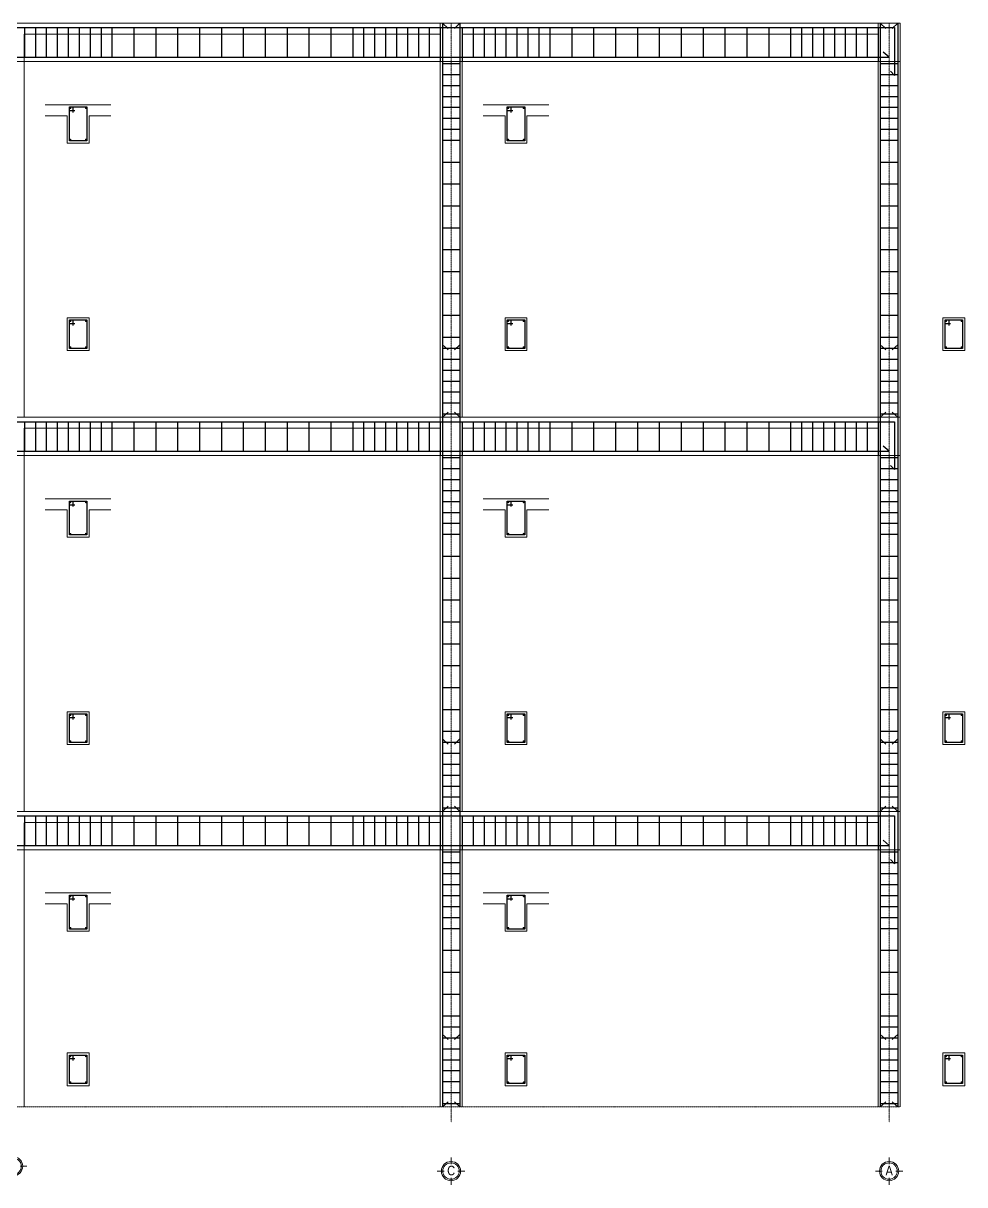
# Model space of a CAD drawing. Extents: x -79995 to 347433, y -157641 to 104789.
# Drawn here: x -64611 to -56010, y 36771 to 47381 of the extents above; entities that cross this region are included whole.
import ezdxf
from ezdxf.enums import TextEntityAlignment as Align

# ---------------------------------------------------------------- set-up
doc = ezdxf.new("R2010")
doc.units = 0
doc.linetypes.add('ACAD_ISO02W100', pattern=[15, 12, -3])
doc.linetypes.add('ACAD_ISO10W100', pattern=[18, 12, -3, 0, -3])
for name, color, linetype, lineweight in [('NÉT KHUẤT KC', 4, 'CONTINUOUS', 9), ('NÉT THẤY KC', 7, 'CONTINUOUS', 20), ('NÉT ĐẬM Cốt thép - các nét cần nhấn mạnh', 1, 'CONTINUOUS', 30), ('TEN TRUC', 3, 'CONTINUOUS', 18), ('TRUC', 24, 'CONTINUOUS', 0)]:
    doc.layers.add(name, color=color, linetype=linetype, lineweight=lineweight)
doc.layers.add('TAGS', color=60, linetype='CONTINUOUS')
doc.styles.add('VNI-HELVE-CONDENSEN', font='')
doc.styles.get('VNI-HELVE-CONDENSEN').set_extended_font_data('VNI-Helve-Condense')

# ---------------------------------------------------------------- blocks, each defined once
blk = doc.blocks.new('A$C206177D3')
at = {"layer": 'TEN TRUC', "ltscale": 1000}
for p, q in [((-37, 240), (-37, 490)), ((-287, -10), (-537, -10)), ((-37, -510), (-37, -260)), ((463, -10), (213, -10))]:
    blk.add_line(p, q, dxfattribs=at)
blk.add_circle((-37, -10), 350, dxfattribs=at)
at = {"layer": 'TEN TRUC', "color": 254, "ltscale": 1000}
blk.add_circle((-37, -10), 300, dxfattribs=at)
blk = doc.blocks.new('*U1454')
at = {"layer": 'NÉT ĐẬM Cốt thép - các nét cần nhấn mạnh'}
blk.add_line((-80, 0), (80, 0), dxfattribs=at)
blk = doc.blocks.new('*U1455')
at = {"layer": 'NÉT ĐẬM Cốt thép - các nét cần nhấn mạnh', "color": 0, "linetype": 'ByBlock', "lineweight": -2, "transparency": 16777216}
for p in [(0, 600), (0, 400), (0, 200), (0, 0)]:
    blk.add_blockref('*U1454', p, dxfattribs=at)
blk = doc.blocks.new('*U1458')
at = {"layer": 'NÉT ĐẬM Cốt thép - các nét cần nhấn mạnh'}
blk.add_line((-80, 0), (80, 0), dxfattribs=at)
blk = doc.blocks.new('*U1459')
at = {"layer": 'NÉT ĐẬM Cốt thép - các nét cần nhấn mạnh', "color": 0, "linetype": 'ByBlock', "lineweight": -2, "transparency": 16777216}
for p in [(0, 600), (0, 400), (0, 200), (0, 0)]:
    blk.add_blockref('*U1458', p, dxfattribs=at)
blk = doc.blocks.new('*U1460')
at = {"layer": 'NÉT ĐẬM Cốt thép - các nét cần nhấn mạnh'}
blk.add_line((-80, 0), (80, 0), dxfattribs=at)
blk = doc.blocks.new('*U1461')
at = {"layer": 'NÉT ĐẬM Cốt thép - các nét cần nhấn mạnh', "color": 0, "linetype": 'ByBlock', "lineweight": -2, "transparency": 16777216}
for p in [(0, 600), (0, 400), (0, 200), (0, 0)]:
    blk.add_blockref('*U1460', p, dxfattribs=at)
blk = doc.blocks.new('*U1462')
at = {"layer": 'NÉT ĐẬM Cốt thép - các nét cần nhấn mạnh'}
blk.add_line((-80, 0), (80, 0), dxfattribs=at)
blk = doc.blocks.new('*U1463')
at = {"layer": 'NÉT ĐẬM Cốt thép - các nét cần nhấn mạnh', "color": 0, "linetype": 'ByBlock', "lineweight": -2, "transparency": 16777216}
for p in [(0, 600), (0, 400), (0, 200), (0, 0)]:
    blk.add_blockref('*U1462', p, dxfattribs=at)
blk = doc.blocks.new('*U1456')
at = {"layer": 'NÉT ĐẬM Cốt thép - các nét cần nhấn mạnh'}
blk.add_line((-80, 0), (80, 0), dxfattribs=at)
blk = doc.blocks.new('*U1457')
at = {"layer": 'NÉT ĐẬM Cốt thép - các nét cần nhấn mạnh', "color": 0, "linetype": 'ByBlock', "lineweight": -2, "transparency": 16777216}
for p in [(0, 600), (0, 400), (0, 200), (0, 0)]:
    blk.add_blockref('*U1456', p, dxfattribs=at)
blk = doc.blocks.new('*U1464')
at = {"layer": 'NÉT ĐẬM Cốt thép - các nét cần nhấn mạnh'}
blk.add_line((-80, 0), (80, 0), dxfattribs=at)
blk = doc.blocks.new('*U1465')
at = {"layer": 'NÉT ĐẬM Cốt thép - các nét cần nhấn mạnh', "color": 0, "linetype": 'ByBlock', "lineweight": -2, "transparency": 16777216}
for p in [(0, 600), (0, 400), (0, 200), (0, 0)]:
    blk.add_blockref('*U1464', p, dxfattribs=at)
blk = doc.blocks.new('*U1466')
at = {"layer": 'NÉT ĐẬM Cốt thép - các nét cần nhấn mạnh'}
blk.add_line((-80, 0), (80, 0), dxfattribs=at)
blk = doc.blocks.new('*U1467')
at = {"layer": 'NÉT ĐẬM Cốt thép - các nét cần nhấn mạnh', "color": 0, "linetype": 'ByBlock', "lineweight": -2, "transparency": 16777216}
for p in [(0, 600), (0, 400), (0, 200), (0, 0)]:
    blk.add_blockref('*U1466', p, dxfattribs=at)
blk = doc.blocks.new('*U1472')
at = {"layer": 'NÉT ĐẬM Cốt thép - các nét cần nhấn mạnh'}
blk.add_line((-80, 0), (80, 0), dxfattribs=at)
blk = doc.blocks.new('*U1473')
at = {"layer": 'NÉT ĐẬM Cốt thép - các nét cần nhấn mạnh', "color": 0, "linetype": 'ByBlock', "lineweight": -2, "transparency": 16777216}
for p in [(0, 600), (0, 400), (0, 200), (0, 0)]:
    blk.add_blockref('*U1472', p, dxfattribs=at)
blk = doc.blocks.new('*U1474')
at = {"layer": 'NÉT ĐẬM Cốt thép - các nét cần nhấn mạnh'}
blk.add_line((-80, 0), (80, 0), dxfattribs=at)
blk = doc.blocks.new('*U1475')
at = {"layer": 'NÉT ĐẬM Cốt thép - các nét cần nhấn mạnh', "color": 0, "linetype": 'ByBlock', "lineweight": -2, "transparency": 16777216}
for p in [(0, 600), (0, 400), (0, 200), (0, 0)]:
    blk.add_blockref('*U1474', p, dxfattribs=at)
blk = doc.blocks.new('*U1476')
at = {"layer": 'NÉT ĐẬM Cốt thép - các nét cần nhấn mạnh'}
blk.add_line((-80, 0), (80, 0), dxfattribs=at)
blk = doc.blocks.new('*U1477')
at = {"layer": 'NÉT ĐẬM Cốt thép - các nét cần nhấn mạnh', "color": 0, "linetype": 'ByBlock', "lineweight": -2, "transparency": 16777216}
for p in [(0, 600), (0, 400), (0, 200), (0, 0)]:
    blk.add_blockref('*U1476', p, dxfattribs=at)
blk = doc.blocks.new('*U1468')
at = {"layer": 'NÉT ĐẬM Cốt thép - các nét cần nhấn mạnh'}
blk.add_line((-80, 0), (80, 0), dxfattribs=at)
blk = doc.blocks.new('*U1469')
at = {"layer": 'NÉT ĐẬM Cốt thép - các nét cần nhấn mạnh', "color": 0, "linetype": 'ByBlock', "lineweight": -2, "transparency": 16777216}
for p in [(0, 600), (0, 400), (0, 200), (0, 0)]:
    blk.add_blockref('*U1468', p, dxfattribs=at)
blk = doc.blocks.new('*U1470')
at = {"layer": 'NÉT ĐẬM Cốt thép - các nét cần nhấn mạnh'}
blk.add_line((-80, 0), (80, 0), dxfattribs=at)
blk = doc.blocks.new('*U1471')
at = {"layer": 'NÉT ĐẬM Cốt thép - các nét cần nhấn mạnh', "color": 0, "linetype": 'ByBlock', "lineweight": -2, "transparency": 16777216}
for p in [(0, 600), (0, 400), (0, 200), (0, 0)]:
    blk.add_blockref('*U1470', p, dxfattribs=at)
blk = doc.blocks.new('*U1478')
at = {"layer": 'NÉT ĐẬM Cốt thép - các nét cần nhấn mạnh'}
blk.add_line((-80, 0), (80, 0), dxfattribs=at)
blk = doc.blocks.new('*U1479')
at = {"layer": 'NÉT ĐẬM Cốt thép - các nét cần nhấn mạnh', "color": 0, "linetype": 'ByBlock', "lineweight": -2, "transparency": 16777216}
for p in [(0, 600), (0, 400), (0, 200), (0, 0)]:
    blk.add_blockref('*U1478', p, dxfattribs=at)

msp = doc.modelspace()

# ---------------------------------------------------------------- linework, layer by layer
at = {"layer": 'NÉT KHUẤT KC', "linetype": 'ACAD_ISO02W100', "ltscale": 0.5}
for points in [[(-56600.995, 47381.28), (-70800.995, 47381.28), (-70800.995, 47031.28), (-70600.995, 47031.28), (-70600.995, 47281.28), (-66800.995, 47281.28), (-66800.995, 47031.28), (-66600.995, 47031.28), (-66600.995, 47281.28), (-64800.995, 47281.28), (-64800.995, 47031.28), (-64600.995, 47031.28), (-64600.995, 47281.28), (-60800.995, 47281.28), (-60800.995, 47031.28), (-60600.995, 47031.28), (-60600.995, 47281.28), (-56800.995, 47281.28), (-56800.995, 47031.28), (-56600.995, 47031.28), (-56600.995, 47381.28)], [(-56600.995, 43781.28), (-70800.995, 43781.28), (-70800.995, 43431.28), (-70600.995, 43431.28), (-70600.995, 43681.28), (-66800.995, 43681.28), (-66800.995, 43431.28), (-66600.995, 43431.28), (-66600.995, 43681.28), (-64800.995, 43681.28), (-64800.995, 43431.28), (-64600.995, 43431.28), (-64600.995, 43681.28), (-60800.995, 43681.28), (-60800.995, 43431.28), (-60600.995, 43431.28), (-60600.995, 43681.28), (-56800.995, 43681.28), (-56800.995, 43431.28), (-56600.995, 43431.28), (-56600.995, 43781.28)], [(-56600.995, 40181.28), (-70800.995, 40181.28), (-70800.995, 39831.28), (-70600.995, 39831.28), (-70600.995, 40081.28), (-66800.995, 40081.28), (-66800.995, 39831.28), (-66600.995, 39831.28), (-66600.995, 40081.28), (-64800.995, 40081.28), (-64800.995, 39831.28), (-64600.995, 39831.28), (-64600.995, 40081.28), (-60800.995, 40081.28), (-60800.995, 39831.28), (-60600.995, 39831.28), (-60600.995, 40081.28), (-56800.995, 40081.28), (-56800.995, 39831.28), (-56600.995, 39831.28), (-56600.995, 40181.28)]]:
    msp.add_lwpolyline(points, dxfattribs=at)
at = {"layer": 'NÉT THẤY KC'}
for p, q in [((-64600.995, 47381.28), (-60800.995, 47381.28)), ((-60800.995, 47381.28), (-60800.995, 37481.28)), ((-60600.995, 47381.28), (-56800.995, 47381.28)), ((-56800.995, 47381.28), (-56800.995, 37481.28)), ((-56600.995, 47381.28), (-56600.995, 37481.28)), ((-64600.995, 47031.28), (-64600.995, 43781.28)), ((-64600.995, 47031.28), (-64600.995, 43781.28)), ((-64600.995, 47031.28), (-60800.995, 47031.28)), ((-60800.995, 47031.28), (-60800.995, 43781.28)), ((-60600.995, 47031.28), (-60600.995, 43781.28)), ((-60600.995, 47031.28), (-60600.995, 43781.28)), ((-60600.995, 47031.28), (-56800.995, 47031.28)), ((-56800.995, 47031.28), (-56800.995, 43781.28)), ((-56600.995, 47031.28), (-56600.995, 43781.28)), ((-64409.525, 46636.327), (-63809.525, 46636.327)), ((-60409.525, 46636.327), (-59809.525, 46636.327)), ((-64409.525, 46536.327), (-64209.525, 46536.327)), ((-64209.525, 46286.327), (-64209.525, 46536.327)), ((-64009.525, 46536.327), (-63809.525, 46536.327)), ((-64009.525, 46536.327), (-64009.525, 46286.327)), ((-60409.525, 46536.327), (-60209.525, 46536.327)), ((-60209.525, 46286.327), (-60209.525, 46536.327)), ((-60009.525, 46536.327), (-59809.525, 46536.327)), ((-60009.525, 46536.327), (-60009.525, 46286.327)), ((-64209.525, 46286.327), (-64009.525, 46286.327)), ((-60209.525, 46286.327), (-60009.525, 46286.327)), ((-64009.525, 44691.218), (-64209.525, 44691.218)), ((-60009.525, 44691.218), (-60209.525, 44691.218)), ((-56009.525, 44691.218), (-56209.525, 44691.218)), ((-64600.995, 43781.28), (-60800.995, 43781.28)), ((-60600.995, 43781.28), (-56800.995, 43781.28)), ((-64600.995, 43431.28), (-64600.995, 40181.28)), ((-64600.995, 43431.28), (-64600.995, 40181.28)), ((-64600.995, 43431.28), (-60800.995, 43431.28)), ((-60800.995, 43431.28), (-60800.995, 40181.28)), ((-60600.995, 43431.28), (-60600.995, 40181.28)), ((-60600.995, 43431.28), (-60600.995, 40181.28)), ((-60600.995, 43431.28), (-56800.995, 43431.28)), ((-56800.995, 43431.28), (-56800.995, 40181.28)), ((-56600.995, 43431.28), (-56600.995, 40181.28)), ((-64409.525, 43036.327), (-63809.525, 43036.327)), ((-60409.525, 43036.327), (-59809.525, 43036.327)), ((-64409.525, 42936.327), (-64209.525, 42936.327)), ((-64209.525, 42686.327), (-64209.525, 42936.327)), ((-64009.525, 42936.327), (-63809.525, 42936.327)), ((-64009.525, 42936.327), (-64009.525, 42686.327)), ((-60409.525, 42936.327), (-60209.525, 42936.327)), ((-60209.525, 42686.327), (-60209.525, 42936.327)), ((-60009.525, 42936.327), (-59809.525, 42936.327)), ((-60009.525, 42936.327), (-60009.525, 42686.327)), ((-64209.525, 42686.327), (-64009.525, 42686.327)), ((-60209.525, 42686.327), (-60009.525, 42686.327)), ((-64009.525, 41091.218), (-64209.525, 41091.218)), ((-60009.525, 41091.218), (-60209.525, 41091.218)), ((-56009.525, 41091.218), (-56209.525, 41091.218)), ((-64600.995, 40181.28), (-60800.995, 40181.28)), ((-60600.995, 40181.28), (-56800.995, 40181.28)), ((-64600.995, 39831.28), (-60800.995, 39831.28)), ((-64600.995, 39831.28), (-64600.995, 37481.28)), ((-64600.995, 39831.28), (-64600.995, 37481.28)), ((-60800.995, 39831.28), (-60800.995, 37481.28)), ((-60600.995, 39831.28), (-56800.995, 39831.28)), ((-60600.995, 39831.28), (-60600.995, 37481.28)), ((-60600.995, 39831.28), (-60600.995, 37481.28)), ((-56800.995, 39831.28), (-56800.995, 37481.28)), ((-56600.995, 39831.28), (-56600.995, 37481.28)), ((-64409.525, 39436.327), (-63809.525, 39436.327)), ((-60409.525, 39436.327), (-59809.525, 39436.327)), ((-64409.525, 39336.327), (-64209.525, 39336.327)), ((-64209.525, 39086.327), (-64209.525, 39336.327)), ((-64009.525, 39336.327), (-63809.525, 39336.327)), ((-64009.525, 39336.327), (-64009.525, 39086.327)), ((-60409.525, 39336.327), (-60209.525, 39336.327)), ((-60209.525, 39086.327), (-60209.525, 39336.327)), ((-60009.525, 39336.327), (-59809.525, 39336.327)), ((-60009.525, 39336.327), (-60009.525, 39086.327)), ((-64209.525, 39086.327), (-64009.525, 39086.327)), ((-60209.525, 39086.327), (-60009.525, 39086.327)), ((-64009.525, 37975.729), (-64209.525, 37975.729)), ((-60009.525, 37975.729), (-60209.525, 37975.729)), ((-56009.525, 37975.729), (-56209.525, 37975.729))]:
    msp.add_line(p, q, dxfattribs=at)
for points in [[(-64209.525, 44691.218), (-64009.525, 44691.218), (-64009.525, 44391.218), (-64209.525, 44391.218)], [(-60209.525, 44691.218), (-60009.525, 44691.218), (-60009.525, 44391.218), (-60209.525, 44391.218)], [(-56209.525, 44691.218), (-56009.525, 44691.218), (-56009.525, 44391.218), (-56209.525, 44391.218)], [(-64209.525, 41091.218), (-64009.525, 41091.218), (-64009.525, 40791.218), (-64209.525, 40791.218)], [(-60209.525, 41091.218), (-60009.525, 41091.218), (-60009.525, 40791.218), (-60209.525, 40791.218)], [(-56209.525, 41091.218), (-56009.525, 41091.218), (-56009.525, 40791.218), (-56209.525, 40791.218)], [(-64209.525, 37975.729), (-64009.525, 37975.729), (-64009.525, 37675.729), (-64209.525, 37675.729)], [(-60209.525, 37975.729), (-60009.525, 37975.729), (-60009.525, 37675.729), (-60209.525, 37675.729)], [(-56209.525, 37975.729), (-56009.525, 37975.729), (-56009.525, 37675.729), (-56209.525, 37675.729)]]:
    msp.add_lwpolyline(points, close=True, dxfattribs=at)
at = {"layer": 'NÉT ĐẬM Cốt thép - các nét cần nhấn mạnh'}
for p, q in [((-64600.652, 47341.106), (-64600.652, 47071.28)), ((-64500.308, 47341.106), (-64500.308, 47071.28)), ((-64400.652, 47341.106), (-64400.652, 47071.28)), ((-64300.308, 47341.106), (-64300.308, 47071.28)), ((-64200.652, 47341.106), (-64200.652, 47071.28)), ((-64100.308, 47341.106), (-64100.308, 47071.28)), ((-64000.652, 47341.106), (-64000.652, 47071.28)), ((-63900.308, 47341.106), (-63900.308, 47071.28)), ((-63800.652, 47341.106), (-63800.652, 47071.28)), ((-63600.652, 47341.106), (-63600.652, 47071.28)), ((-63400.652, 47341.106), (-63400.652, 47071.28)), ((-63200.652, 47341.106), (-63200.652, 47071.28)), ((-63000.652, 47341.106), (-63000.652, 47071.28)), ((-62800.652, 47341.106), (-62800.652, 47071.28)), ((-62600.652, 47341.106), (-62600.652, 47071.28)), ((-62400.652, 47341.106), (-62400.652, 47071.28)), ((-62200.652, 47341.106), (-62200.652, 47071.28)), ((-62000.652, 47341.106), (-62000.652, 47071.28)), ((-61800.652, 47341.106), (-61800.652, 47071.28)), ((-61600.652, 47341.106), (-61600.652, 47071.28)), ((-61501.338, 47341.106), (-61501.338, 47071.28)), ((-61400.652, 47341.106), (-61400.652, 47071.28)), ((-61301.338, 47341.106), (-61301.338, 47071.28)), ((-61200.652, 47341.106), (-61200.652, 47071.28)), ((-61101.338, 47341.106), (-61101.338, 47071.28)), ((-61000.652, 47341.106), (-61000.652, 47071.28)), ((-60901.338, 47341.106), (-60901.338, 47071.28)), ((-60800.652, 47341.106), (-60800.652, 47031.351)), ((-60780.995, 47381.28), (-60780.995, 37481.28)), ((-60780.995, 47381.28), (-60730.179, 47333.137)), ((-60620.995, 47381.28), (-60671.811, 47333.137)), ((-60620.995, 47381.28), (-60620.995, 37481.28)), ((-60600.652, 47341.106), (-60600.652, 47031.351)), ((-60500.308, 47341.106), (-60500.308, 47071.28)), ((-60400.652, 47341.106), (-60400.652, 47071.28)), ((-60300.308, 47341.106), (-60300.308, 47071.28)), ((-60200.652, 47341.106), (-60200.652, 47071.28)), ((-60100.308, 47341.106), (-60100.308, 47071.28)), ((-60000.652, 47341.106), (-60000.652, 47071.28)), ((-59900.308, 47341.106), (-59900.308, 47071.28)), ((-59800.652, 47341.106), (-59800.652, 47071.28)), ((-59600.652, 47341.106), (-59600.652, 47071.28)), ((-59400.652, 47341.106), (-59400.652, 47071.28)), ((-59200.652, 47341.106), (-59200.652, 47071.28)), ((-59000.652, 47341.106), (-59000.652, 47071.28)), ((-58800.652, 47341.106), (-58800.652, 47071.28)), ((-58600.652, 47341.106), (-58600.652, 47071.28)), ((-58400.652, 47341.106), (-58400.652, 47071.28)), ((-58200.652, 47341.106), (-58200.652, 47071.28)), ((-58000.652, 47341.106), (-58000.652, 47071.28)), ((-57800.652, 47341.106), (-57800.652, 47071.28)), ((-57600.652, 47341.106), (-57600.652, 47071.28)), ((-57500.995, 47341.106), (-57500.995, 47071.28)), ((-57400.652, 47341.106), (-57400.652, 47071.28)), ((-57300.995, 47341.106), (-57300.995, 47071.28)), ((-57200.652, 47341.106), (-57200.652, 47071.28)), ((-57100.995, 47341.106), (-57100.995, 47071.28)), ((-57000.652, 47341.106), (-57000.652, 47071.28)), ((-56900.995, 47341.106), (-56900.995, 47071.28)), ((-56800.652, 47341.106), (-56800.652, 47031.351)), ((-56780.995, 47381.28), (-56780.995, 37481.28)), ((-56780.995, 47381.28), (-56730.179, 47333.137)), ((-56620.995, 47381.28), (-56671.811, 47333.137)), ((-56620.995, 47381.28), (-56620.995, 37481.28)), ((-56700.995, 47071.28), (-56753.57, 47117.495)), ((-70700.995, 47071.28), (-56700.995, 47071.28)), ((-60780.995, 47012.999), (-60620.995, 47012.999)), ((-60780.995, 46912.999), (-60620.995, 46912.999)), ((-56780.995, 46912.999), (-56620.995, 46912.999)), ((-56650.995, 46903.077), (-56686.762, 46942.262)), ((-60780.995, 46712.999), (-60620.995, 46712.999)), ((-56780.995, 46712.999), (-56620.995, 46712.999)), ((-64189.525, 46583.165), (-64139.178, 46583.165)), ((-64156.363, 46616.327), (-64156.363, 46565.98)), ((-60189.525, 46583.165), (-60139.178, 46583.165)), ((-60156.363, 46616.327), (-60156.363, 46565.98)), ((-60780.995, 46512.999), (-60620.995, 46512.999)), ((-56780.995, 46512.999), (-56620.995, 46512.999)), ((-60780.995, 46312.999), (-60620.995, 46312.999)), ((-56780.995, 46312.999), (-56620.995, 46312.999)), ((-60780.995, 46112.999), (-60620.995, 46112.999)), ((-56780.995, 46112.999), (-56620.995, 46112.999)), ((-60780.995, 45912.999), (-60620.995, 45912.999)), ((-56780.995, 45912.999), (-56620.995, 45912.999)), ((-60780.995, 45712.999), (-60620.995, 45712.999)), ((-56780.995, 45712.999), (-56620.995, 45712.999)), ((-60780.995, 45512.999), (-60620.995, 45512.999)), ((-56780.995, 45512.999), (-56620.995, 45512.999)), ((-60780.995, 45312.999), (-60620.995, 45312.999)), ((-56780.995, 45312.999), (-56620.995, 45312.999)), ((-60780.995, 45112.999), (-60620.995, 45112.999)), ((-56780.995, 45112.999), (-56620.995, 45112.999)), ((-60780.995, 44912.999), (-60620.995, 44912.999)), ((-56780.995, 44912.999), (-56620.995, 44912.999)), ((-60780.995, 44712.999), (-60620.995, 44712.999)), ((-56780.995, 44712.999), (-56620.995, 44712.999)), ((-64189.525, 44638.056), (-64139.178, 44638.056)), ((-64156.363, 44671.218), (-64156.363, 44620.871)), ((-60189.525, 44638.056), (-60139.178, 44638.056)), ((-60156.363, 44671.218), (-60156.363, 44620.871)), ((-56189.525, 44638.056), (-56139.178, 44638.056)), ((-56156.363, 44671.218), (-56156.363, 44620.871)), ((-60780.995, 44512.999), (-60620.995, 44512.999)), ((-56780.995, 44512.999), (-56620.995, 44512.999)), ((-60780.995, 44444.717), (-60730.179, 44396.574)), ((-60780.995, 44444.717), (-60730.179, 44396.574)), ((-60620.995, 44444.717), (-60671.811, 44396.574)), ((-60620.995, 44444.717), (-60671.811, 44396.574)), ((-56780.995, 44444.717), (-56730.179, 44396.574)), ((-56780.995, 44444.717), (-56730.179, 44396.574)), ((-56620.995, 44444.717), (-56671.811, 44396.574)), ((-56620.995, 44444.717), (-56671.811, 44396.574)), ((-60780.995, 44312.999), (-60620.995, 44312.999)), ((-56780.995, 44312.999), (-56620.995, 44312.999)), ((-60780.995, 44112.999), (-60620.995, 44112.999)), ((-56780.995, 44112.999), (-56620.995, 44112.999)), ((-60780.995, 43912.999), (-60620.995, 43912.999)), ((-60780.995, 43781.28), (-60730.179, 43829.423)), ((-60620.995, 43781.28), (-60671.811, 43829.423)), ((-56780.995, 43912.999), (-56620.995, 43912.999)), ((-56780.995, 43781.28), (-56730.179, 43829.423)), ((-56620.995, 43781.28), (-56671.811, 43829.423)), ((-64600.652, 43741.106), (-64600.652, 43471.28)), ((-64500.308, 43741.106), (-64500.308, 43471.28)), ((-64400.652, 43741.106), (-64400.652, 43471.28)), ((-64300.308, 43741.106), (-64300.308, 43471.28)), ((-64200.652, 43741.106), (-64200.652, 43471.28)), ((-64100.308, 43741.106), (-64100.308, 43471.28)), ((-64000.652, 43741.106), (-64000.652, 43471.28)), ((-63900.308, 43741.106), (-63900.308, 43471.28)), ((-63800.652, 43741.106), (-63800.652, 43471.28)), ((-63600.652, 43741.106), (-63600.652, 43471.28)), ((-63400.652, 43741.106), (-63400.652, 43471.28)), ((-63200.652, 43741.106), (-63200.652, 43471.28)), ((-63000.652, 43741.106), (-63000.652, 43471.28)), ((-62800.652, 43741.106), (-62800.652, 43471.28)), ((-62600.652, 43741.106), (-62600.652, 43471.28)), ((-62400.652, 43741.106), (-62400.652, 43471.28)), ((-62200.652, 43741.106), (-62200.652, 43471.28)), ((-62000.652, 43741.106), (-62000.652, 43471.28)), ((-61800.652, 43741.106), (-61800.652, 43471.28)), ((-61600.652, 43741.106), (-61600.652, 43471.28)), ((-61501.338, 43741.106), (-61501.338, 43471.28)), ((-61400.652, 43741.106), (-61400.652, 43471.28)), ((-61301.338, 43741.106), (-61301.338, 43471.28)), ((-61200.652, 43741.106), (-61200.652, 43471.28)), ((-61101.338, 43741.106), (-61101.338, 43471.28)), ((-61000.652, 43741.106), (-61000.652, 43471.28)), ((-60901.338, 43741.106), (-60901.338, 43471.28)), ((-60800.652, 43741.106), (-60800.652, 43431.351)), ((-60600.652, 43741.106), (-60600.652, 43431.351)), ((-60500.308, 43741.106), (-60500.308, 43471.28)), ((-60400.652, 43741.106), (-60400.652, 43471.28)), ((-60300.308, 43741.106), (-60300.308, 43471.28)), ((-60200.652, 43741.106), (-60200.652, 43471.28)), ((-60100.308, 43741.106), (-60100.308, 43471.28)), ((-60000.652, 43741.106), (-60000.652, 43471.28)), ((-59900.308, 43741.106), (-59900.308, 43471.28)), ((-59800.652, 43741.106), (-59800.652, 43471.28)), ((-59600.652, 43741.106), (-59600.652, 43471.28)), ((-59400.652, 43741.106), (-59400.652, 43471.28)), ((-59200.652, 43741.106), (-59200.652, 43471.28)), ((-59000.652, 43741.106), (-59000.652, 43471.28)), ((-58800.652, 43741.106), (-58800.652, 43471.28)), ((-58600.652, 43741.106), (-58600.652, 43471.28)), ((-58400.652, 43741.106), (-58400.652, 43471.28)), ((-58200.652, 43741.106), (-58200.652, 43471.28)), ((-58000.652, 43741.106), (-58000.652, 43471.28)), ((-57800.652, 43741.106), (-57800.652, 43471.28)), ((-57600.652, 43741.106), (-57600.652, 43471.28)), ((-57500.995, 43741.106), (-57500.995, 43471.28)), ((-57400.652, 43741.106), (-57400.652, 43471.28)), ((-57300.995, 43741.106), (-57300.995, 43471.28)), ((-57200.652, 43741.106), (-57200.652, 43471.28)), ((-57100.995, 43741.106), (-57100.995, 43471.28)), ((-57000.652, 43741.106), (-57000.652, 43471.28)), ((-56900.995, 43741.106), (-56900.995, 43471.28)), ((-56800.652, 43741.106), (-56800.652, 43431.351)), ((-56700.995, 43471.28), (-56753.57, 43517.495)), ((-70700.995, 43471.28), (-56700.995, 43471.28)), ((-60780.995, 43412.999), (-60620.995, 43412.999)), ((-60780.995, 43312.999), (-60620.995, 43312.999)), ((-56780.995, 43312.999), (-56620.995, 43312.999)), ((-56650.995, 43303.077), (-56686.762, 43342.262)), ((-60780.995, 43112.999), (-60620.995, 43112.999)), ((-56780.995, 43112.999), (-56620.995, 43112.999)), ((-64189.525, 42983.165), (-64139.178, 42983.165)), ((-64156.363, 43016.327), (-64156.363, 42965.98)), ((-60189.525, 42983.165), (-60139.178, 42983.165)), ((-60156.363, 43016.327), (-60156.363, 42965.98)), ((-60780.995, 42912.999), (-60620.995, 42912.999)), ((-56780.995, 42912.999), (-56620.995, 42912.999)), ((-60780.995, 42712.999), (-60620.995, 42712.999)), ((-56780.995, 42712.999), (-56620.995, 42712.999)), ((-60780.995, 42512.999), (-60620.995, 42512.999)), ((-56780.995, 42512.999), (-56620.995, 42512.999)), ((-60780.995, 42312.999), (-60620.995, 42312.999)), ((-56780.995, 42312.999), (-56620.995, 42312.999)), ((-60780.995, 42112.999), (-60620.995, 42112.999)), ((-56780.995, 42112.999), (-56620.995, 42112.999)), ((-60780.995, 41912.999), (-60620.995, 41912.999)), ((-56780.995, 41912.999), (-56620.995, 41912.999)), ((-60780.995, 41712.999), (-60620.995, 41712.999)), ((-56780.995, 41712.999), (-56620.995, 41712.999)), ((-60780.995, 41512.999), (-60620.995, 41512.999)), ((-56780.995, 41512.999), (-56620.995, 41512.999)), ((-60780.995, 41312.999), (-60620.995, 41312.999)), ((-56780.995, 41312.999), (-56620.995, 41312.999)), ((-64156.363, 41071.218), (-64156.363, 41020.871)), ((-60780.995, 41112.999), (-60620.995, 41112.999)), ((-60156.363, 41071.218), (-60156.363, 41020.871)), ((-56780.995, 41112.999), (-56620.995, 41112.999)), ((-56156.363, 41071.218), (-56156.363, 41020.871)), ((-64189.525, 41038.056), (-64139.178, 41038.056)), ((-60189.525, 41038.056), (-60139.178, 41038.056)), ((-56189.525, 41038.056), (-56139.178, 41038.056)), ((-60780.995, 40912.999), (-60620.995, 40912.999)), ((-56780.995, 40912.999), (-56620.995, 40912.999)), ((-60780.995, 40844.717), (-60730.179, 40796.574)), ((-60620.995, 40844.717), (-60671.811, 40796.574)), ((-56780.995, 40844.717), (-56730.179, 40796.574)), ((-56620.995, 40844.717), (-56671.811, 40796.574)), ((-60780.995, 40712.999), (-60620.995, 40712.999)), ((-56780.995, 40712.999), (-56620.995, 40712.999)), ((-60780.995, 40512.999), (-60620.995, 40512.999)), ((-56780.995, 40512.999), (-56620.995, 40512.999)), ((-60780.995, 40312.999), (-60620.995, 40312.999)), ((-60780.995, 40181.28), (-60730.179, 40229.423)), ((-60620.995, 40181.28), (-60671.811, 40229.423)), ((-56780.995, 40312.999), (-56620.995, 40312.999)), ((-56780.995, 40181.28), (-56730.179, 40229.423)), ((-56620.995, 40181.28), (-56671.811, 40229.423)), ((-64600.652, 40141.106), (-64600.652, 39871.28)), ((-64500.308, 40141.106), (-64500.308, 39871.28)), ((-64400.652, 40141.106), (-64400.652, 39871.28)), ((-64300.308, 40141.106), (-64300.308, 39871.28)), ((-64200.652, 40141.106), (-64200.652, 39871.28)), ((-64100.308, 40141.106), (-64100.308, 39871.28)), ((-64000.652, 40141.106), (-64000.652, 39871.28)), ((-63900.308, 40141.106), (-63900.308, 39871.28)), ((-63800.652, 40141.106), (-63800.652, 39871.28)), ((-63600.652, 40141.106), (-63600.652, 39871.28)), ((-63400.652, 40141.106), (-63400.652, 39871.28)), ((-63200.652, 40141.106), (-63200.652, 39871.28)), ((-63000.652, 40141.106), (-63000.652, 39871.28)), ((-62800.652, 40141.106), (-62800.652, 39871.28)), ((-62600.652, 40141.106), (-62600.652, 39871.28)), ((-62400.652, 40141.106), (-62400.652, 39871.28)), ((-62200.652, 40141.106), (-62200.652, 39871.28)), ((-62000.652, 40141.106), (-62000.652, 39871.28)), ((-61800.652, 40141.106), (-61800.652, 39871.28)), ((-61600.652, 40141.106), (-61600.652, 39871.28)), ((-61501.338, 40141.106), (-61501.338, 39871.28)), ((-61400.652, 40141.106), (-61400.652, 39871.28)), ((-61301.338, 40141.106), (-61301.338, 39871.28)), ((-61200.652, 40141.106), (-61200.652, 39871.28)), ((-61101.338, 40141.106), (-61101.338, 39871.28)), ((-61000.652, 40141.106), (-61000.652, 39871.28)), ((-60901.338, 40141.106), (-60901.338, 39871.28)), ((-60800.652, 40141.106), (-60800.652, 39831.351)), ((-60600.652, 40141.106), (-60600.652, 39831.351)), ((-60500.308, 40141.106), (-60500.308, 39871.28)), ((-60400.652, 40141.106), (-60400.652, 39871.28)), ((-60300.308, 40141.106), (-60300.308, 39871.28)), ((-60200.652, 40141.106), (-60200.652, 39871.28)), ((-60100.308, 40141.106), (-60100.308, 39871.28)), ((-60000.652, 40141.106), (-60000.652, 39871.28)), ((-59900.308, 40141.106), (-59900.308, 39871.28)), ((-59800.652, 40141.106), (-59800.652, 39871.28)), ((-59600.652, 40141.106), (-59600.652, 39871.28)), ((-59400.652, 40141.106), (-59400.652, 39871.28)), ((-59200.652, 40141.106), (-59200.652, 39871.28)), ((-59000.652, 40141.106), (-59000.652, 39871.28)), ((-58800.652, 40141.106), (-58800.652, 39871.28)), ((-58600.652, 40141.106), (-58600.652, 39871.28)), ((-58400.652, 40141.106), (-58400.652, 39871.28)), ((-58200.652, 40141.106), (-58200.652, 39871.28)), ((-58000.652, 40141.106), (-58000.652, 39871.28)), ((-57800.652, 40141.106), (-57800.652, 39871.28)), ((-57600.652, 40141.106), (-57600.652, 39871.28)), ((-57500.995, 40141.106), (-57500.995, 39871.28)), ((-57400.652, 40141.106), (-57400.652, 39871.28)), ((-57300.995, 40141.106), (-57300.995, 39871.28)), ((-57200.652, 40141.106), (-57200.652, 39871.28)), ((-57100.995, 40141.106), (-57100.995, 39871.28)), ((-57000.652, 40141.106), (-57000.652, 39871.28)), ((-56900.995, 40141.106), (-56900.995, 39871.28)), ((-56800.652, 40141.106), (-56800.652, 39831.351)), ((-56700.995, 39871.28), (-56753.57, 39917.495)), ((-70700.995, 39871.28), (-56700.995, 39871.28)), ((-60780.995, 39812.999), (-60620.995, 39812.999)), ((-60780.995, 39712.999), (-60620.995, 39712.999)), ((-56780.995, 39712.999), (-56620.995, 39712.999)), ((-56650.995, 39703.077), (-56686.762, 39742.262)), ((-60780.995, 39612.999), (-60620.995, 39612.999)), ((-60780.995, 39512.999), (-60620.995, 39512.999)), ((-56780.995, 39512.999), (-56620.995, 39512.999)), ((-64189.525, 39383.165), (-64139.178, 39383.165)), ((-64156.363, 39416.327), (-64156.363, 39365.98)), ((-60780.995, 39412.999), (-60620.995, 39412.999)), ((-60189.525, 39383.165), (-60139.178, 39383.165)), ((-60156.363, 39416.327), (-60156.363, 39365.98)), ((-60780.995, 39312.999), (-60620.995, 39312.999)), ((-56780.995, 39312.999), (-56620.995, 39312.999)), ((-60780.995, 39212.999), (-60620.995, 39212.999)), ((-60780.995, 39112.999), (-60620.995, 39112.999)), ((-56780.995, 39112.999), (-56620.995, 39112.999)), ((-60780.995, 38912.999), (-60620.995, 38912.999)), ((-56780.995, 38912.999), (-56620.995, 38912.999)), ((-60780.995, 38712.999), (-60620.995, 38712.999)), ((-56780.995, 38712.999), (-56620.995, 38712.999)), ((-60780.995, 38512.999), (-60620.995, 38512.999)), ((-56780.995, 38512.999), (-56620.995, 38512.999)), ((-60780.995, 38312.999), (-60620.995, 38312.999)), ((-56780.995, 38312.999), (-56620.995, 38312.999)), ((-60780.995, 38144.717), (-60730.179, 38096.574)), ((-60780.995, 38112.999), (-60620.995, 38112.999)), ((-60620.995, 38144.717), (-60671.811, 38096.574)), ((-56780.995, 38144.717), (-56730.179, 38096.574)), ((-56780.995, 38112.999), (-56620.995, 38112.999)), ((-56620.995, 38144.717), (-56671.811, 38096.574)), ((-64189.525, 37922.567), (-64139.178, 37922.567)), ((-64156.363, 37955.729), (-64156.363, 37905.382)), ((-60780.995, 37912.999), (-60620.995, 37912.999)), ((-60189.525, 37922.567), (-60139.178, 37922.567)), ((-60156.363, 37955.729), (-60156.363, 37905.382)), ((-56780.995, 37912.999), (-56620.995, 37912.999)), ((-56189.525, 37922.567), (-56139.178, 37922.567)), ((-56156.363, 37955.729), (-56156.363, 37905.382)), ((-60780.995, 37712.999), (-60620.995, 37712.999)), ((-56780.995, 37712.999), (-56620.995, 37712.999)), ((-60780.995, 37481.28), (-60730.179, 37529.423)), ((-60780.995, 37512.999), (-60620.995, 37512.999)), ((-60620.995, 37481.28), (-60671.811, 37529.423)), ((-56780.995, 37481.28), (-56730.179, 37529.423)), ((-56780.995, 37512.999), (-56620.995, 37512.999)), ((-56620.995, 37481.28), (-56671.811, 37529.423))]:
    msp.add_line(p, q, dxfattribs=at)
for points in [[(-70751, 46902.83), (-70751, 47341.033), (-56650.995, 47341.28), (-56650.995, 46903.077)], [(-70751, 43302.83), (-70751, 43741.033), (-56650.995, 43741.28), (-56650.995, 43303.077)], [(-70751, 39702.83), (-70751, 40141.033), (-56650.995, 40141.28), (-56650.995, 39703.077)]]:
    msp.add_lwpolyline(points, dxfattribs=at)
at = {"layer": 'NÉT ĐẬM Cốt thép - các nét cần nhấn mạnh', "const_width": 10}
for points in [[(-64185.86, 46606.561, 1), (-64175.86, 46606.561, 1)], [(-64033.19, 46606.561, -1), (-64043.19, 46606.561, -1)], [(-60185.86, 46606.561, 1), (-60175.86, 46606.561, 1)], [(-60033.19, 46606.561, -1), (-60043.19, 46606.561, -1)], [(-64185.86, 46316.093, -1), (-64175.86, 46316.093, -1)], [(-64033.19, 46316.093, 1), (-64043.19, 46316.093, 1)], [(-60185.86, 46316.093, -1), (-60175.86, 46316.093, -1)], [(-60033.19, 46316.093, 1), (-60043.19, 46316.093, 1)], [(-64185.86, 44661.452, 1), (-64175.86, 44661.452, 1)], [(-64033.19, 44661.452, -1), (-64043.19, 44661.452, -1)], [(-60185.86, 44661.452, 1), (-60175.86, 44661.452, 1)], [(-60033.19, 44661.452, -1), (-60043.19, 44661.452, -1)], [(-56185.86, 44661.452, 1), (-56175.86, 44661.452, 1)], [(-56033.19, 44661.452, -1), (-56043.19, 44661.452, -1)], [(-64185.86, 44420.984, -1), (-64175.86, 44420.984, -1)], [(-64033.19, 44420.984, 1), (-64043.19, 44420.984, 1)], [(-60185.86, 44420.984, -1), (-60175.86, 44420.984, -1)], [(-60033.19, 44420.984, 1), (-60043.19, 44420.984, 1)], [(-56185.86, 44420.984, -1), (-56175.86, 44420.984, -1)], [(-56033.19, 44420.984, 1), (-56043.19, 44420.984, 1)], [(-64185.86, 43006.561, 1), (-64175.86, 43006.561, 1)], [(-64033.19, 43006.561, -1), (-64043.19, 43006.561, -1)], [(-60185.86, 43006.561, 1), (-60175.86, 43006.561, 1)], [(-60033.19, 43006.561, -1), (-60043.19, 43006.561, -1)], [(-64185.86, 42716.093, -1), (-64175.86, 42716.093, -1)], [(-64033.19, 42716.093, 1), (-64043.19, 42716.093, 1)], [(-60185.86, 42716.093, -1), (-60175.86, 42716.093, -1)], [(-60033.19, 42716.093, 1), (-60043.19, 42716.093, 1)], [(-64185.86, 41061.452, 1), (-64175.86, 41061.452, 1)], [(-64033.19, 41061.452, -1), (-64043.19, 41061.452, -1)], [(-60185.86, 41061.452, 1), (-60175.86, 41061.452, 1)], [(-60033.19, 41061.452, -1), (-60043.19, 41061.452, -1)], [(-56185.86, 41061.452, 1), (-56175.86, 41061.452, 1)], [(-56033.19, 41061.452, -1), (-56043.19, 41061.452, -1)], [(-64185.86, 40820.984, -1), (-64175.86, 40820.984, -1)], [(-64033.19, 40820.984, 1), (-64043.19, 40820.984, 1)], [(-60185.86, 40820.984, -1), (-60175.86, 40820.984, -1)], [(-60033.19, 40820.984, 1), (-60043.19, 40820.984, 1)], [(-56185.86, 40820.984, -1), (-56175.86, 40820.984, -1)], [(-56033.19, 40820.984, 1), (-56043.19, 40820.984, 1)], [(-64185.86, 39406.561, 1), (-64175.86, 39406.561, 1)], [(-64033.19, 39406.561, -1), (-64043.19, 39406.561, -1)], [(-60185.86, 39406.561, 1), (-60175.86, 39406.561, 1)], [(-60033.19, 39406.561, -1), (-60043.19, 39406.561, -1)], [(-64185.86, 39116.093, -1), (-64175.86, 39116.093, -1)], [(-64033.19, 39116.093, 1), (-64043.19, 39116.093, 1)], [(-60185.86, 39116.093, -1), (-60175.86, 39116.093, -1)], [(-60033.19, 39116.093, 1), (-60043.19, 39116.093, 1)], [(-64185.86, 37945.964, 1), (-64175.86, 37945.964, 1)], [(-64033.19, 37945.964, -1), (-64043.19, 37945.964, -1)], [(-60185.86, 37945.964, 1), (-60175.86, 37945.964, 1)], [(-60033.19, 37945.964, -1), (-60043.19, 37945.964, -1)], [(-56185.86, 37945.964, 1), (-56175.86, 37945.964, 1)], [(-56033.19, 37945.964, -1), (-56043.19, 37945.964, -1)], [(-64185.86, 37705.495, -1), (-64175.86, 37705.495, -1)], [(-64033.19, 37705.495, 1), (-64043.19, 37705.495, 1)], [(-60185.86, 37705.495, -1), (-60175.86, 37705.495, -1)], [(-60033.19, 37705.495, 1), (-60043.19, 37705.495, 1)], [(-56185.86, 37705.495, -1), (-56175.86, 37705.495, -1)], [(-56033.19, 37705.495, 1), (-56043.19, 37705.495, 1)]]:
    msp.add_lwpolyline(points, format="xyb", close=True, dxfattribs=at)
at = {"layer": 'NÉT ĐẬM Cốt thép - các nét cần nhấn mạnh'}
for points in [[(-64029.525, 46306.327), (-64189.525, 46306.327), (-64189.525, 46616.327), (-64029.525, 46616.327)], [(-60029.525, 46306.327), (-60189.525, 46306.327), (-60189.525, 46616.327), (-60029.525, 46616.327)], [(-64189.525, 44671.218), (-64029.525, 44671.218), (-64029.525, 44411.218), (-64189.525, 44411.218)], [(-60189.525, 44671.218), (-60029.525, 44671.218), (-60029.525, 44411.218), (-60189.525, 44411.218)], [(-56189.525, 44671.218), (-56029.525, 44671.218), (-56029.525, 44411.218), (-56189.525, 44411.218)], [(-64029.525, 42706.327), (-64189.525, 42706.327), (-64189.525, 43016.327), (-64029.525, 43016.327)], [(-60029.525, 42706.327), (-60189.525, 42706.327), (-60189.525, 43016.327), (-60029.525, 43016.327)], [(-64189.525, 41071.218), (-64029.525, 41071.218), (-64029.525, 40811.218), (-64189.525, 40811.218)], [(-60189.525, 41071.218), (-60029.525, 41071.218), (-60029.525, 40811.218), (-60189.525, 40811.218)], [(-56189.525, 41071.218), (-56029.525, 41071.218), (-56029.525, 40811.218), (-56189.525, 40811.218)], [(-64029.525, 39106.327), (-64189.525, 39106.327), (-64189.525, 39416.327), (-64029.525, 39416.327)], [(-60029.525, 39106.327), (-60189.525, 39106.327), (-60189.525, 39416.327), (-60029.525, 39416.327)], [(-64189.525, 37955.729), (-64029.525, 37955.729), (-64029.525, 37695.729), (-64189.525, 37695.729)], [(-60189.525, 37955.729), (-60029.525, 37955.729), (-60029.525, 37695.729), (-60189.525, 37695.729)], [(-56189.525, 37955.729), (-56029.525, 37955.729), (-56029.525, 37695.729), (-56189.525, 37695.729)]]:
    msp.add_lwpolyline(points, close=True, dxfattribs=at)
at = {"layer": 'TRUC', "linetype": 'ACAD_ISO10W100'}
for p, q in [((-72725.594, 47381.28), (-56600.995, 47381.28)), ((-72725.594, 40181.28), (-60700.995, 40181.28)), ((-72725.594, 37481.28), (-56600.995, 37481.28))]:
    msp.add_line(p, q, dxfattribs=at)
at = {"layer": 'TRUC', "linetype": 'ACAD_ISO10W100', "ltscale": 50}
for p, q in [((-60600.995, 47381.28), (-56600.995, 47381.28)), ((-60600.995, 43781.28), (-56600.995, 43781.28)), ((-60600.995, 40181.28), (-56600.995, 40181.28))]:
    msp.add_line(p, q, dxfattribs=at)
at = {"layer": 'TRUC', "linetype": 'ACAD_ISO10W100', "ltscale": 0.2}
for points in [[(-60700.995, 47381.28), (-60700.995, 37342.773)], [(-56700.995, 47381.28), (-56700.995, 37342.773)]]:
    msp.add_lwpolyline(points, dxfattribs=at)

# ---------------------------------------------------------------- block references
at = {"layer": 'NÉT ĐẬM Cốt thép - các nét cần nhấn mạnh'}
for name, p in [('*U1463', (-60700.995, 46412.999)), ('*U1477', (-56700.995, 46412.999)), ('*U1461', (-60700.995, 43812.999)), ('*U1465', (-60700.995, 43812.999)), ('*U1475', (-56700.995, 43812.999)), ('*U1479', (-56700.995, 43812.999)), ('*U1457', (-60700.995, 42812.999)), ('*U1469', (-56700.995, 42812.999)), ('*U1459', (-60700.995, 40212.999)), ('*U1473', (-56700.995, 40212.999)), ('*U1471', (-56700.995, 39212.999)), ('*U1455', (-60700.995, 37612.999)), ('*U1467', (-56700.995, 37612.999))]:
    msp.add_blockref(name, p, dxfattribs=at)
at = {"layer": 'TAGS', "ltscale": 1000}
ref = msp.add_blockref('A$C206177D3', (-64712.161, 36942.244), dxfattribs=dict(at, xscale=-0.25, yscale=0.25, zscale=0.25))
ref.add_attrib('A', 'D', dxfattribs={"color": 7, "ltscale": 1000, "height": 87.5, "style": 'VNI-HELVE-CONDENSEN'}).set_placement((-64703.284, 36900.835), align=Align.CENTER)
ref = msp.add_blockref('A$C206177D3', (-60712.196, 36897.967), dxfattribs=dict(at, xscale=-0.25, yscale=0.25, zscale=0.25))
ref.add_attrib('A', 'C', dxfattribs={"color": 7, "ltscale": 1000, "height": 87.5, "style": 'VNI-HELVE-CONDENSEN'}).set_placement((-60701.92, 36856.558), align=Align.CENTER)
ref = msp.add_blockref('A$C206177D3', (-56710.15, 36897.967), dxfattribs=dict(at, xscale=-0.25, yscale=0.25, zscale=0.25))
ref.add_attrib('A', 'A', dxfattribs={"color": 7, "ltscale": 1000, "height": 87.5, "style": 'VNI-HELVE-CONDENSEN'}).set_placement((-56699.874, 36856.558), align=Align.CENTER)

doc.saveas('drawing.dxf')
